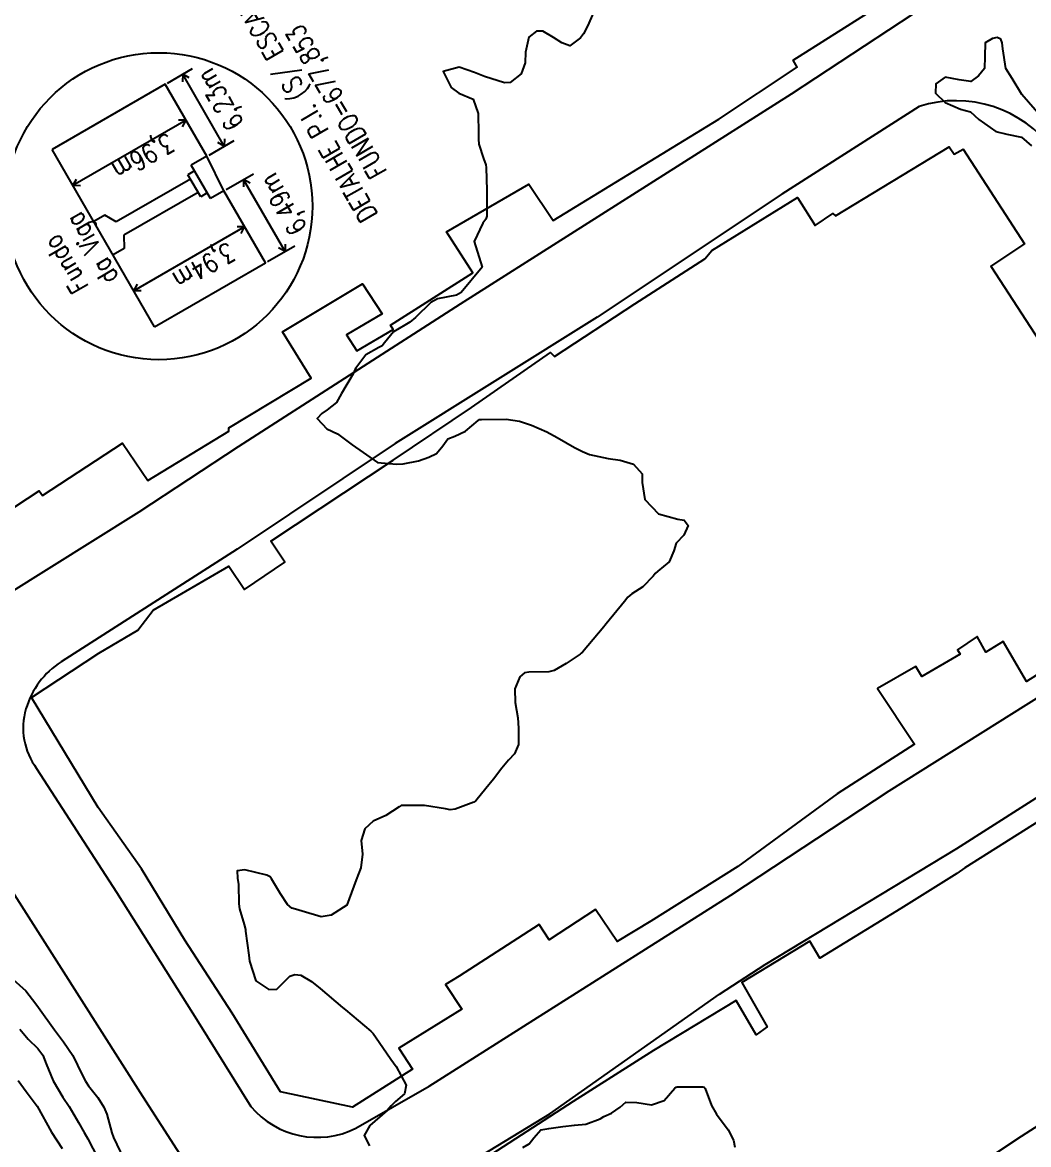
# Model space of a CAD drawing. Header units: metres. Extents: x 292545 to 299085, y 7450245 to 7463078.
# Drawn here: x 296832.1 to 296910.8, y 7454078.6 to 7454166.3 of the extents above; entities that cross this region are included whole.
import ezdxf

# ---------------------------------------------------------------- set-up
doc = ezdxf.new("R2010")
doc.units = ezdxf.units.M
doc.linetypes.add('CONTINUO', pattern=[0])
for name, color, linetype in [('Curvas de Nivel 1m', 11, 'Continuous'), ('Curvas de Nivel 5m', 15, 'Continuous'), ('Edificações', 30, 'Continuous'), ('TEXTO', 45, 'Continuous'), ('Vias Primárias', 230, 'Continuous')]:
    doc.layers.add(name, color=color, linetype=linetype)
doc.styles.add('ROMANS', font='romans', dxfattribs={"height": 0.2})

msp = doc.modelspace()

# ---------------------------------------------------------------- linework, layer by layer
at = {"layer": 'Curvas de Nivel 1m', "flags": 128}
for points, elevation in [([(296876.762, 7454167.103), (296876.302, 7454166.027), (296875.97, 7454165.439), (296875.759, 7454165.115), (296874.916, 7454164.491), (296874.287, 7454164.742), (296873.646, 7454165.14), (296872.798, 7454165.653), (296872.298, 7454165.634), (296871.717, 7454165.166), (296871.45, 7454163.994), (296871.429, 7454163.168), (296871.111, 7454162.315), (296870.247, 7454161.632), (296869.823, 7454161.608), (296868.252, 7454162.095), (296867.455, 7454162.412), (296866.259, 7454162.834), (296865.015, 7454162.483), (296865.647, 7454161.236), (296866.239, 7454160.813), (296867.363, 7454160.342), (296867.741, 7454159.207), (296867.771, 7454157.635), (296867.771, 7454157.206), (296867.801, 7454156.818), (296868.178, 7454155.699), (296868.349, 7454155.198), (296868.369, 7454154.999), (296868.428, 7454153.197), (296868.432, 7454152.914), (296868.435, 7454151.197), (296868.363, 7454150.955), (296868.117, 7454150.643), (296867.433, 7454149.21), (296868.073, 7454147.2), (296866.428, 7454145.224), (296866.051, 7454145.024), (296864.571, 7454144.722), (296864.045, 7454144.442), (296862.864, 7454143.268), (296862.413, 7454142.889), (296862.024, 7454142.673), (296861.148, 7454142.157), (296860.44, 7454141.296), (296860.243, 7454141.055), (296859.999, 7454140.917), (296858.968, 7454140.335), (296858.187, 7454139.318), (296858.127, 7454139.173), (296857.978, 7454138.862), (296857.063, 7454137.333), (296856.675, 7454136.617), (296855.943, 7454136.05), (296855.53, 7454135.763), (296855.165, 7454135.358), (296855.925, 7454134.564), (296856.755, 7454134.171), (296857.913, 7454133.32), (296859.892, 7454131.925), (296861.372, 7454131.804), (296861.891, 7454131.816), (296863.091, 7454132.066), (296863.899, 7454132.352), (296864.504, 7454132.644), (296864.99, 7454133.239), (296865.382, 7454133.771), (296865.92, 7454133.979), (296866.775, 7454134.371), (296867.743, 7454135.212), (296867.853, 7454135.291), (296867.934, 7454135.296), (296868.018, 7454135.293), (296869.934, 7454135.325), (296870.979, 7454135.17), (296871.93, 7454134.851), (296873.107, 7454134.325), (296873.92, 7454133.879), (296875.283, 7454133.116), (296875.908, 7454132.791), (296876.451, 7454132.558), (296877.9, 7454132.234), (296878.861, 7454132.113), (296879.894, 7454131.813), (296880.561, 7454131.053), (296880.557, 7454130.372), (296880.771, 7454129.051), (296881.846, 7454127.931), (296883.358, 7454127.507), (296883.839, 7454127.43), (296884.168, 7454127.015), (296883.825, 7454126.246), (296883.218, 7454125.627), (296883.036, 7454125.028), (296882.667, 7454124.169), (296881.797, 7454123.44), (296881.586, 7454123.251), (296881.436, 7454123.044), (296880.616, 7454122.216), (296879.772, 7454121.672), (296879.44, 7454121.393), (296879.176, 7454121.069), (296877.745, 7454119.312), (296877.644, 7454119.191), (296877.561, 7454119.092), (296876.733, 7454118.1), (296875.9, 7454117.108), (296875.807, 7454117.024), (296875.721, 7454116.962), (296874.616, 7454116.219), (296873.701, 7454115.68), (296873.273, 7454115.571), (296871.699, 7454115.547), (296871.377, 7454115.484), (296871.018, 7454115.167), (296870.616, 7454114.238), (296870.641, 7454113.17), (296870.843, 7454111.986), (296870.913, 7454111.167), (296870.9, 7454109.901), (296870.593, 7454109.17), (296870.129, 7454108.663), (296869.611, 7454108.03), (296868.957, 7454107.19), (296868.34, 7454106.45), (296867.577, 7454105.491), (296867.415, 7454105.372), (296867.009, 7454105.216), (296865.951, 7454104.844), (296865.569, 7454104.79), (296865.188, 7454104.854), (296863.571, 7454105.115), (296861.741, 7454105.108), (296861.57, 7454105.015), (296860.526, 7454104.327), (296859.559, 7454103.895), (296858.884, 7454103.31), (296858.622, 7454102.392), (296858.724, 7454101.312), (296858.592, 7454100.238), (296858.221, 7454099.319), (296857.483, 7454097.33), (296856.27, 7454096.547), (296855.474, 7454096.411), (296853.988, 7454096.854), (296853.479, 7454097.008), (296853.19, 7454097.084), (296852.86, 7454097.379), (296852.308, 7454098.205), (296851.608, 7454099.398), (296851.505, 7454099.54), (296851.234, 7454099.676), (296849.513, 7454100.089), (296848.925, 7454100.016), (296848.943, 7454099.428), (296849.029, 7454098.958), (296849.06, 7454097.426), (296849.107, 7454097.053), (296849.467, 7454095.828), (296849.561, 7454095.419), (296849.581, 7454095.299), (296849.832, 7454093.416), (296849.891, 7454092.953), (296850.381, 7454091.41), (296851.403, 7454090.733), (296852.023, 7454090.774), (296852.652, 7454091.388), (296853.024, 7454091.776), (296853.418, 7454091.921), (296853.903, 7454091.858), (296854.728, 7454091.36), (296855.405, 7454090.805), (296857.162, 7454089.332), (296857.381, 7454089.148), (296858.373, 7454088.315), (296859.365, 7454087.483), (296859.544, 7454087.298), (296860.023, 7454086.627), (296860.92, 7454085.284), (296861.334, 7454084.709), (296862.119, 7454083.272), (296861.985, 7454082.594), (296861.3, 7454081.996), (296860.946, 7454081.634), (296860.633, 7454081.287), (296859.281, 7454080.112), (296858.834, 7454079.314), (296859.261, 7454078.513)], 679), ([(296911.977, 7454158.682), (296910.243, 7454160.7), (296909.488, 7454161.945), (296908.995, 7454162.719), (296908.737, 7454164.273), (296908.692, 7454164.724), (296908.59, 7454165.02), (296908.297, 7454165.142), (296907.949, 7454165.081), (296907.359, 7454164.739), (296907.35, 7454163.666), (296907.312, 7454162.74), (296906.846, 7454162.155), (296906.253, 7454161.717), (296905.342, 7454161.852), (296904.256, 7454162.051), (296903.518, 7454161.52), (296903.481, 7454160.788), (296904.232, 7454160.083), (296905.446, 7454159.54), (296906.222, 7454159.343), (296906.882, 7454158.743), (296908.204, 7454157.809), (296909.069, 7454157.585), (296910.199, 7454157.349), (296911, 7454156.692)], 678), ([(296831.949, 7454087.631), (296832.595, 7454086.862), (296833.348, 7454086.119), (296833.73, 7454085.606), (296834.003, 7454084.933), (296834.539, 7454083.598), (296835.3, 7454082.315), (296835.789, 7454081.585), (296836.519, 7454080.339), (296836.964, 7454079.573), (296837.265, 7454079.064), (296838.034, 7454077.558)], 681), ([(296831.821, 7454083.632), (296832.443, 7454082.762), (296833.293, 7454081.61), (296834.42, 7454079.599), (296835.254, 7454078.319)], 682), ([(296871.255, 7454078.38), (296871.744, 7454078.669), (296872.097, 7454079.152), (296872.659, 7454079.76), (296873.274, 7454079.885), (296874.374, 7454080.026), (296875.278, 7454080.147), (296876.168, 7454080.212), (296877.286, 7454080.635), (296877.568, 7454080.808), (296878.168, 7454081.081), (296878.836, 7454081.536), (296879.301, 7454081.928), (296880.152, 7454081.908), (296881.3, 7454081.733), (296882.276, 7454082.057), (296883.124, 7454083.022), (296883.232, 7454083.103), (296883.314, 7454083.119), (296885.173, 7454083.143), (296885.314, 7454083.138), (296885.412, 7454083.097), (296885.488, 7454082.997), (296885.975, 7454081.665), (296886.377, 7454080.984), (296887.275, 7454079.759), (296887.696, 7454078.966), (296887.801, 7454078.421)], 679)]:
    msp.add_lwpolyline(points, dxfattribs=dict(at, elevation=elevation))
at = {"layer": 'Curvas de Nivel 5m', "elevation": 680, "flags": 128}
msp.add_lwpolyline([(296831.412, 7454091.53), (296832.411, 7454090.632), (296833.186, 7454089.613), (296833.389, 7454089.324), (296834.65, 7454087.597), (296835.353, 7454086.644), (296836.082, 7454085.583), (296836.822, 7454084.073), (296837.061, 7454083.573), (296837.309, 7454083.211), (296838.038, 7454082.297), (296838.515, 7454081.552), (296838.745, 7454081.005), (296839.14, 7454079.542), (296839.268, 7454079.18), (296840.045, 7454077.532)], dxfattribs=at)
at = {"layer": 'Edificações'}
for points in [[(296826.816, 7454125.376), (296833.438, 7454129.707), (296833.705, 7454129.356), (296839.956, 7454133.43), (296841.932, 7454130.517), (296848.278, 7454134.374), (296848.258, 7454134.633), (296854.708, 7454138.511), (296852.463, 7454142.14), (296858.702, 7454145.906), (296860.247, 7454143.543), (296857.47, 7454141.917), (296858.28, 7454140.669), (296861.113, 7454142.321), (296860.902, 7454142.655), (296867.346, 7454146.757), (296865.265, 7454149.955), (296871.716, 7454153.675), (296873.616, 7454150.857), (296886.555, 7454158.769), (296892.682, 7454162.834), (296892.375, 7454163.376), (296899.176, 7454167.675)], [(296914.221, 7454117.102), (296910.593, 7454114.802), (296908.783, 7454117.931), (296907.411, 7454117.101), (296906.739, 7454118.328), (296905.21, 7454117.3), (296905.422, 7454116.952), (296902.424, 7454115.214), (296901.961, 7454115.993), (296898.963, 7454114.269), (296901.844, 7454109.91), (296895.798, 7454106.022), (296888.045, 7454100.364), (296881.252, 7454096.086), (296878.617, 7454094.492), (296876.912, 7454096.996), (296873.303, 7454094.631), (296872.506, 7454095.809), (296866.272, 7454091.768), (296865.19, 7454091.124), (296866.471, 7454089.211), (296861.551, 7454086.163), (296862.621, 7454084.515), (296857.935, 7454081.542), (296852.309, 7454082.732), (296848.526, 7454088.887), (296844.822, 7454094.591), (296841.454, 7454100.181), (296838.067, 7454104.974), (296832.839, 7454113.565), (296838.104, 7454117.034), (296841.152, 7454118.813), (296842.362, 7454120.383), (296848.257, 7454123.838), (296849.507, 7454122.005), (296852.656, 7454124.144), (296851.551, 7454125.791), (296861.112, 7454132.123), (296867.239, 7454136.241), (296873.403, 7454140.528), (296873.727, 7454140.212), (296879.992, 7454144.345), (296885.464, 7454147.847), (296886.022, 7454148.491), (296892.693, 7454152.656), (296894.084, 7454150.447), (296895.459, 7454151.393), (296895.677, 7454151.209), (296904.544, 7454156.596), (296904.942, 7454156.033), (296905.642, 7454156.434), (296910.454, 7454149.028), (296907.818, 7454147.29), (296914.626, 7454136.787)], [(296912.266, 7454104.349), (296905.777, 7454100.26), (296905.164, 7454099.816), (296900.771, 7454097.07), (296894.441, 7454093.189), (296893.669, 7454094.511), (296888.354, 7454091.284), (296890.342, 7454087.832), (296889.463, 7454087.201), (296887.918, 7454089.882), (296881.452, 7454085.971), (296875.184, 7454081.983), (296868.829, 7454077.871)], [(296903.798, 7454075.039), (296910.206, 7454079.266), (296922.701, 7454087.291)]]:
    msp.add_lwpolyline(points, dxfattribs=at)
at = {"layer": 'TEXTO', "linetype": 'CONTINUO'}
for points in [[(296843.471, 7454161.592, 0), (296845.433, 7454162.725, 0)], [(296845.174, 7454161.998, 0), (296844.665, 7454162.281, 0), (296844.655, 7454161.698, 0)], [(296847.913, 7454156.651, 0), (296844.665, 7454162.281, 0)], [(296846.55, 7454155.864, 0), (296843.298, 7454161.492, 0), (296834.466, 7454156.389, 0)], [(296844.924, 7454158.678, 0), (296836.092, 7454153.575, 0)], [(296844.924, 7454158.678, 0), (296844.341, 7454158.687, 0)], [(296844.641, 7454158.168, 0), (296844.924, 7454158.678, 0)], [(296846.723, 7454155.964, 0), (296848.682, 7454157.095, 0)], [(296847.923, 7454157.234, 0), (296847.913, 7454156.651, 0), (296847.404, 7454156.934, 0)], [(296842.47, 7454142.535, 0), (296834.466, 7454156.389, 0)], [(296846.55, 7454155.864, 0), (296845.338, 7454155.163, 0)], [(296847.878, 7454153.166, 0), (296846.55, 7454155.864, 0)], [(296846.838, 7454152.566, 0), (296845.338, 7454155.163, 0)], [(296836.092, 7454153.575, 0), (296836.375, 7454154.085, 0)], [(296845.268, 7454154.084, 0), (296839.467, 7454150.732, 0)], [(296845.588, 7454154.73, 0), (296845.068, 7454154.43, 0)], [(296846.069, 7454152.698, 0), (296845.068, 7454154.43, 0)], [(296848.051, 7454153.266, 0), (296850.185, 7454154.499, 0)], [(296849.927, 7454153.773, 0), (296849.417, 7454154.055, 0), (296849.407, 7454153.472, 0)], [(296852.666, 7454148.426, 0), (296849.417, 7454154.055, 0)], [(296836.675, 7454153.565, 0), (296836.092, 7454153.575, 0)], [(296842.47, 7454142.535, 0), (296851.129, 7454147.538, 0), (296847.878, 7454153.166, 0)], [(296847.878, 7454153.166, 0), (296846.838, 7454152.566, 0)], [(296845.869, 7454153.045, 0), (296840.067, 7454149.693, 0)], [(296846.588, 7454152.999, 0), (296846.069, 7454152.698, 0)], [(296838.584, 7454151.261, 0), (296837.718, 7454150.761, 0)], [(296839.467, 7454150.732, 0), (296838.584, 7454151.261, 0)], [(296840.067, 7454149.693, 0), (296840.085, 7454148.664, 0)], [(296849.503, 7454150.352, 0), (296840.845, 7454145.349, 0)], [(296849.503, 7454150.352, 0), (296848.92, 7454150.361, 0)], [(296849.221, 7454149.842, 0), (296849.503, 7454150.352, 0)], [(296851.302, 7454147.638, 0), (296853.434, 7454148.87, 0)], [(296852.676, 7454149.009, 0), (296852.666, 7454148.426, 0), (296852.156, 7454148.709, 0)], [(296840.085, 7454148.664, 0), (296839.219, 7454148.163, 0)], [(296840.845, 7454145.349, 0), (296841.127, 7454145.859, 0)], [(296841.428, 7454145.34, 0), (296840.845, 7454145.349, 0)]]:
    msp.add_polyline3d(points, dxfattribs=at)
msp.add_circle((296842.798, 7454151.963), 12, dxfattribs=at)
at = {"layer": 'Vias Primárias'}
for points in [[(296849.026, 7454133.194), (296866.38, 7454144.323), (296892.24, 7454160.743), (296901.742, 7454166.995, 0.40515), (296903.525, 7454175.007), (296899.292, 7454184.272), (296894.134, 7454196.259), (296891.212, 7454202.596, 0.378832), (296881.322, 7454205.393), (296865.943, 7454195.621), (296848.351, 7454184.292), (296830.732, 7454172.845), (296813.294, 7454161.935), (296808.666, 7454158.967, 0.392135), (296807.357, 7454148.06), (296813.677, 7454138.585), (296822.499, 7454124.697), (296823.768, 7454123.016, 0.274614), (296830.809, 7454121.548), (296841.275, 7454128.073), (296849.026, 7454133.194)], [(296863.93, 7454083.183), (296872.104, 7454088.369), (296887.508, 7454098.124), (296899.86, 7454106.256), (296911.897, 7454113.816), (296921.321, 7454119.888, 0.028481), (296923.738, 7454124.265, 0.223132), (296924.26, 7454130.649), (296921.397, 7454137.121), (296915.924, 7454149.308), (296912.672, 7454156.388, 0.320714), (296902.216, 7454159.767), (296891.468, 7454152.893), (296877.056, 7454143.282), (296861.262, 7454133.427), (296848.908, 7454125.159), (296835.176, 7454116.358, 0.18098), (296832.412, 7454112.666, 0.235813), (296833.251, 7454108.017), (296839.505, 7454098.349), (296845.871, 7454088.213), (296849.992, 7454081.604, 0.347854), (296858.198, 7454079.894), (296863.93, 7454083.183)]]:
    msp.add_lwpolyline(points, format="xyb", dxfattribs=at)
for points in [[(296807.029, 7454136.665), (296812.325, 7454128.343), (296817.952, 7454119.478), (296828.08, 7454103.508), (296834.998, 7454092.687), (296841.534, 7454082.393), (296848.343, 7454071.794), (296855.343, 7454061.005), (296862.016, 7454050.132), (296868.576, 7454039.89), (296874.068, 7454028.719), (296879.339, 7454017.247), (296885.131, 7454005.029), (296888.454, 7453998.429), (296893.997, 7453987.021), (296898.418, 7453978.374), (296903.634, 7453968.926), (296908.631, 7453957.996), (296913.327, 7453947.811), (296918.048, 7453937.051), (296922.716, 7453925.769), (296927.464, 7453914.928)], [(296863.89, 7454075.251), (296873.35, 7454081.025), (296886.608, 7454090.374), (296890.173, 7454092.693), (296905.162, 7454101.763), (296923.465, 7454113.444)]]:
    msp.add_lwpolyline(points, dxfattribs=at)

# ---------------------------------------------------------------- texts
at = {"layer": 'TEXTO', "style": 'ROMANS', "width": 0.8}
for s, rotation, p in [('DETALHE P.I. (S/ ESCALA)', 120.01707, (296859.943, 7454151.299)), ('FUNDO=677,853', 120.01707, (296860.664, 7454154.69)), ('6,23m', 120.01707, (296849.495, 7454158.448)), ('3,96m', 210.01707, (296843.465, 7454157.75)), ('6,49m', 120.01707, (296854.427, 7454150.267)), ('da Viga', 120.01707, (296839.706, 7454146.406)), ('Fundo', 120.01707, (296837.368, 7454145.703)), ('3,94m', 210.01707, (296848.198, 7454149.202))]:
    msp.add_text(s, height=1.5, rotation=rotation, dxfattribs=at).set_placement(p)

doc.saveas('drawing.dxf')
